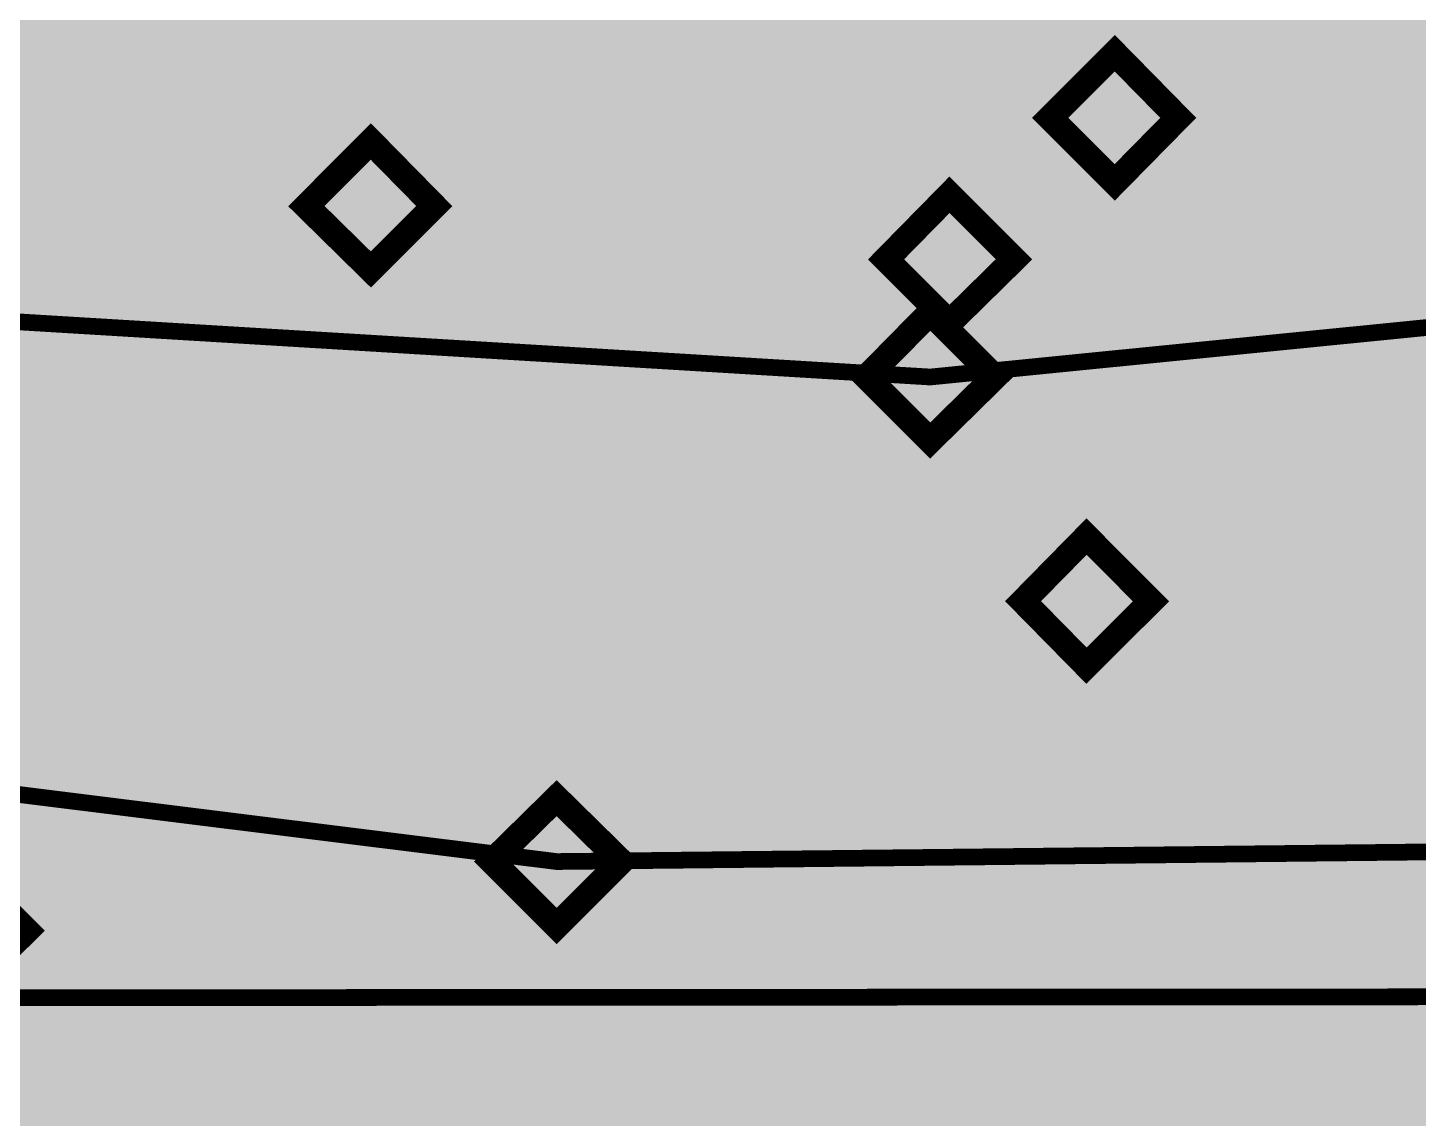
# Model space of a CAD drawing. Header units: millimetres. Extents: x 92 to 588, y 96 to 434.
# Drawn here: x 525.25 to 546.91, y 286.35 to 303.34 of the extents above; entities that cross this region are included whole.
import ezdxf

# ---------------------------------------------------------------- set-up
doc = ezdxf.new("R2010")
doc.units = ezdxf.units.MM
doc.layers.add('H', color=7, linetype='Continuous')
doc.layers.add('P', color=7, linetype='Continuous')

msp = doc.modelspace()

# ---------------------------------------------------------------- hatches: boundary and pattern name
at = {"layer": 'H', "linetype": 'Continuous'}
for points in [[(291.162, 223.903), (291.162, 433.788), (588.166, 433.788), (588.166, 223.903), (291.162, 223.903)], [(533.873, 300.579), (533.714, 300.597), (533.626, 300.632), (533.556, 300.667), (533.432, 300.755), (533.379, 300.808), (533.309, 300.879), (533.203, 301.073), (533.168, 301.179), (533.132, 301.302), (533.097, 301.584), (533.097, 301.761), (533.097, 301.919), (533.132, 302.237), (533.168, 302.36), (533.203, 302.502), (533.309, 302.731), (533.379, 302.837), (533.45, 302.943), (533.626, 303.084), (533.75, 303.154), (533.855, 303.189), (534.12, 303.26), (534.261, 303.26), (534.332, 303.26), (534.42, 303.242), (534.49, 303.242), (534.543, 303.225), (534.543, 302.89), (534.473, 302.907), (534.402, 302.943), (534.314, 302.96), (534.208, 302.96), (534.12, 302.96), (533.979, 302.925), (533.855, 302.872), (533.732, 302.801), (533.679, 302.748), (533.644, 302.678), (533.556, 302.554), (533.503, 302.396), (533.467, 302.202), (533.45, 302.096), (533.556, 301.919), (533.45, 301.849), (533.45, 301.814), (533.45, 301.778), (533.45, 301.743), (533.45, 301.69), (533.45, 301.549), (533.467, 301.337), (533.503, 301.249), (533.52, 301.179), (533.591, 301.055), (533.626, 301.002), (533.697, 300.932), (533.785, 300.879), (533.855, 300.861), (533.961, 300.861), (534.05, 300.861), (534.191, 300.914), (534.261, 300.967), (534.296, 301.002), (534.314, 301.038), (534.367, 301.143), (534.42, 301.302), (534.42, 301.443), (534.42, 301.531), (534.402, 301.655), (534.349, 301.761), (534.279, 301.867), (534.244, 301.902), (534.208, 301.919), (534.138, 301.955), (534.085, 301.972), (533.997, 301.99), (533.908, 301.99), (533.785, 301.99), (533.679, 301.955), (533.556, 301.919), (533.45, 302.096), (533.573, 302.166), (533.697, 302.219), (533.767, 302.255), (533.908, 302.272), (533.997, 302.272), (534.138, 302.272), (534.261, 302.237), (534.314, 302.219), (534.438, 302.166), (534.49, 302.113), (534.561, 302.061), (534.667, 301.937), (534.702, 301.849), (534.737, 301.761), (534.773, 301.567), (534.773, 301.461), (534.773, 301.373), (534.737, 301.179), (534.702, 301.09), (534.667, 301.02), (534.579, 300.879), (534.526, 300.808), (534.473, 300.755), (534.332, 300.667), (534.261, 300.632), (534.191, 300.597), (534.032, 300.579), (533.873, 300.579)], [(535.778, 300.579), (535.602, 300.579), (535.425, 300.614), (535.249, 300.649), (535.108, 300.72), (535.108, 301.09), (535.178, 301.055), (535.249, 301.02), (535.32, 300.985), (535.408, 300.949), (535.514, 300.914), (535.602, 300.896), (535.69, 300.879), (535.796, 300.879), (535.902, 300.879), (535.99, 300.914), (536.043, 300.932), (536.131, 300.985), (536.166, 301.038), (536.219, 301.108), (536.254, 301.214), (536.29, 301.32), (536.29, 301.443), (536.29, 301.514), (536.272, 301.62), (536.254, 301.673), (536.237, 301.725), (536.184, 301.796), (536.149, 301.814), (536.113, 301.849), (536.025, 301.902), (535.972, 301.919), (535.849, 301.937), (535.725, 301.937), (535.584, 301.937), (535.443, 301.919), (535.302, 301.902), (535.214, 301.884), (535.214, 303.207), (536.625, 303.207), (536.625, 302.907), (535.549, 302.907), (535.549, 302.219), (535.619, 302.219), (535.725, 302.237), (535.778, 302.237), (535.972, 302.219), (536.113, 302.202), (536.184, 302.184), (536.325, 302.113), (536.378, 302.078), (536.448, 302.025), (536.537, 301.902), (536.572, 301.831), (536.607, 301.743), (536.642, 301.567), (536.642, 301.443), (536.642, 301.355), (536.625, 301.179), (536.59, 301.108), (536.554, 301.02), (536.466, 300.879), (536.413, 300.826), (536.36, 300.773), (536.237, 300.667), (536.149, 300.632), (536.06, 300.614), (535.884, 300.579), (535.778, 300.579)], [(538.265, 300.632), (539.447, 302.907), (538.106, 302.907), (538.106, 303.207), (539.747, 303.207), (539.747, 302.819), (538.636, 300.632), (538.265, 300.632)], [(540.788, 300.579), (540.594, 300.579), (540.417, 300.614), (540.241, 300.649), (540.1, 300.72), (540.1, 301.09), (540.17, 301.055), (540.241, 301.02), (540.311, 300.985), (540.4, 300.949), (540.505, 300.914), (540.594, 300.896), (540.682, 300.879), (540.788, 300.879), (540.893, 300.879), (540.982, 300.914), (541.035, 300.932), (541.123, 300.985), (541.158, 301.038), (541.211, 301.108), (541.264, 301.214), (541.281, 301.32), (541.281, 301.443), (541.281, 301.514), (541.264, 301.62), (541.246, 301.673), (541.229, 301.725), (541.176, 301.796), (541.14, 301.814), (541.105, 301.849), (541.017, 301.902), (540.964, 301.919), (540.84, 301.937), (540.717, 301.937), (540.576, 301.937), (540.435, 301.919), (540.311, 301.902), (540.205, 301.884), (540.205, 303.207), (541.634, 303.207), (541.634, 302.907), (540.541, 302.907), (540.541, 302.219), (540.611, 302.219), (540.664, 302.219), (540.717, 302.237), (540.77, 302.237), (540.964, 302.219), (541.105, 302.202), (541.176, 302.184), (541.317, 302.113), (541.37, 302.078), (541.44, 302.025), (541.528, 301.902), (541.581, 301.831), (541.599, 301.743), (541.634, 301.567), (541.634, 301.443), (541.634, 301.355), (541.617, 301.179), (541.581, 301.108), (541.546, 301.02), (541.458, 300.879), (541.423, 300.826), (541.352, 300.773), (541.229, 300.667), (541.14, 300.632), (541.052, 300.614), (540.876, 300.579), (540.788, 300.579)], [(542.181, 300.932), (541.176, 301.937), (542.181, 302.943), (543.169, 301.937), (542.181, 300.932)], [(543.186, 299.538), (543.098, 299.538), (542.94, 299.556), (542.869, 299.591), (542.798, 299.626), (542.657, 299.715), (542.604, 299.768), (542.551, 299.838), (542.446, 300.032), (542.393, 300.138), (542.357, 300.261), (542.322, 300.561), (542.322, 300.72), (542.322, 300.879), (542.357, 301.196), (542.393, 301.337), (542.428, 301.461), (542.534, 301.69), (542.604, 301.796), (542.675, 301.902), (542.869, 302.043), (542.975, 302.113), (543.081, 302.166), (543.345, 302.219), (543.486, 302.219), (543.575, 302.219), (543.645, 302.202), (543.716, 302.202), (543.769, 302.184), (543.769, 301.849), (543.716, 301.884), (543.627, 301.902), (543.539, 301.919), (543.433, 301.919), (543.363, 301.919), (543.204, 301.884), (543.081, 301.831), (542.975, 301.761), (542.922, 301.708), (542.869, 301.637), (542.781, 301.514), (542.728, 301.355), (542.693, 301.161), (542.675, 301.055), (542.798, 300.879), (542.675, 300.808), (542.675, 300.738), (542.675, 300.508), (542.71, 300.297), (542.728, 300.208), (542.745, 300.138), (542.816, 300.014), (542.851, 299.962), (542.94, 299.891), (543.01, 299.856), (543.098, 299.82), (543.186, 299.82), (543.275, 299.82), (543.416, 299.873), (543.486, 299.926), (543.522, 299.962), (543.557, 299.997), (543.592, 300.103), (543.645, 300.261), (543.645, 300.403), (543.645, 300.491), (543.627, 300.614), (543.61, 300.685), (543.592, 300.738), (543.522, 300.826), (543.469, 300.861), (543.433, 300.896), (543.363, 300.932), (543.31, 300.932), (543.239, 300.949), (543.134, 300.949), (543.028, 300.949), (542.904, 300.914), (542.798, 300.879), (542.675, 301.055), (542.798, 301.143), (542.94, 301.196), (542.992, 301.214), (543.134, 301.232), (543.222, 301.232), (543.363, 301.232), (543.486, 301.214), (543.539, 301.196), (543.663, 301.126), (543.716, 301.09), (543.786, 301.02), (543.892, 300.896), (543.927, 300.808), (543.963, 300.72), (543.998, 300.526), (543.998, 300.42), (543.998, 300.332), (543.963, 300.138), (543.927, 300.05), (543.892, 299.979), (543.804, 299.838), (543.751, 299.768), (543.698, 299.715), (543.575, 299.626), (543.504, 299.591), (543.416, 299.573), (543.257, 299.538), (543.186, 299.538)], [(545.021, 299.538), (544.827, 299.538), (544.65, 299.573), (544.474, 299.626), (544.333, 299.679), (544.333, 300.05), (544.404, 300.014), (544.474, 299.979), (544.562, 299.944), (544.65, 299.909), (544.739, 299.873), (544.827, 299.856), (544.915, 299.838), (545.021, 299.838), (545.127, 299.838), (545.215, 299.873), (545.268, 299.891), (545.356, 299.944), (545.391, 299.997), (545.444, 300.067), (545.497, 300.173), (545.515, 300.279), (545.532, 300.403), (545.532, 300.473), (545.497, 300.597), (545.48, 300.632), (545.462, 300.685), (545.409, 300.755), (545.374, 300.791), (545.338, 300.808), (545.25, 300.861), (545.197, 300.879), (545.091, 300.896), (544.95, 300.896), (544.809, 300.896), (544.668, 300.879), (544.545, 300.861), (544.439, 300.843), (544.439, 302.166), (545.868, 302.166), (545.868, 301.867), (544.774, 301.867), (544.774, 301.179), (544.845, 301.179), (544.968, 301.196), (545.021, 301.196), (545.197, 301.196), (545.356, 301.161), (545.409, 301.143), (545.55, 301.073), (545.621, 301.038), (545.674, 300.985), (545.779, 300.861), (545.815, 300.791), (545.832, 300.72), (545.868, 300.526), (545.885, 300.403), (545.868, 300.314), (545.85, 300.138), (545.815, 300.067), (545.779, 299.979), (545.709, 299.838), (545.656, 299.785), (545.585, 299.732), (545.462, 299.644), (545.374, 299.609), (545.303, 299.573), (545.109, 299.538), (545.021, 299.538)], [(530.592, 299.573), (529.587, 300.561), (530.592, 301.567), (531.58, 300.561), (530.592, 299.573)], [(537.172, 300.632), (537.172, 301.126), (537.577, 301.126), (537.577, 300.632), (537.172, 300.632)], [(539.606, 298.744), (538.618, 299.732), (539.606, 300.738), (540.611, 299.732), (539.606, 298.744)], [(546.397, 299.591), (546.397, 300.085), (546.82, 300.085), (546.82, 299.591), (546.397, 299.591)], [(539.306, 296.91), (538.318, 297.898), (539.306, 298.903), (540.311, 297.898), (539.306, 296.91)], [(531.421, 294.423), (531.351, 294.423), (531.192, 294.458), (531.104, 294.476), (531.033, 294.511), (530.91, 294.599), (530.857, 294.652), (530.786, 294.723), (530.698, 294.917), (530.645, 295.04), (530.61, 295.164), (530.575, 295.446), (530.575, 295.605), (530.575, 295.781), (530.61, 296.081), (530.645, 296.222), (530.68, 296.346), (530.786, 296.593), (530.857, 296.698), (530.927, 296.787), (531.104, 296.945), (531.227, 296.998), (531.333, 297.051), (531.598, 297.104), (531.739, 297.104), (531.827, 297.104), (531.898, 297.104), (531.968, 297.086), (532.021, 297.069), (532.021, 296.734), (531.95, 296.769), (531.88, 296.787), (531.792, 296.804), (531.686, 296.804), (531.615, 296.804), (531.457, 296.787), (531.333, 296.734), (531.21, 296.645), (531.157, 296.593), (531.121, 296.54), (531.033, 296.398), (530.98, 296.24), (530.945, 296.046), (530.927, 295.94), (531.033, 295.763), (530.927, 295.693), (530.927, 295.658), (530.927, 295.622), (530.927, 295.411), (530.945, 295.181), (530.98, 295.111), (530.998, 295.023), (531.069, 294.899), (531.104, 294.846), (531.174, 294.776), (531.263, 294.74), (531.351, 294.705), (531.439, 294.705), (531.527, 294.705), (531.668, 294.758), (531.739, 294.811), (531.774, 294.864), (531.792, 294.899), (531.845, 294.987), (531.898, 295.164), (531.898, 295.305), (531.898, 295.375), (531.88, 295.517), (531.862, 295.569), (531.827, 295.622), (531.774, 295.711), (531.721, 295.746), (531.686, 295.781), (531.615, 295.816), (531.562, 295.834), (531.474, 295.834), (531.386, 295.834), (531.28, 295.834), (531.157, 295.799), (531.033, 295.763), (530.927, 295.94), (531.051, 296.028), (531.192, 296.081), (531.245, 296.099), (531.386, 296.134), (531.474, 296.134), (531.615, 296.116), (531.739, 296.099), (531.792, 296.081), (531.915, 296.01), (531.968, 295.975), (532.039, 295.922), (532.145, 295.781), (532.18, 295.711), (532.215, 295.622), (532.25, 295.428), (532.25, 295.323), (532.25, 295.217), (532.215, 295.04), (532.145, 294.864), (532.056, 294.723), (532.003, 294.67), (531.95, 294.617), (531.827, 294.511), (531.756, 294.476), (531.668, 294.458), (531.51, 294.423), (531.421, 294.423)], [(533.379, 294.423), (533.291, 294.423), (533.132, 294.458), (533.062, 294.476), (532.991, 294.511), (532.868, 294.599), (532.797, 294.652), (532.744, 294.723), (532.638, 294.917), (532.603, 295.04), (532.568, 295.164), (532.533, 295.446), (532.515, 295.605), (532.533, 295.781), (532.55, 296.081), (532.585, 296.222), (532.621, 296.346), (532.727, 296.593), (532.797, 296.698), (532.885, 296.787), (533.062, 296.945), (533.168, 296.998), (533.273, 297.051), (533.538, 297.104), (533.679, 297.104), (533.767, 297.104), (533.838, 297.104), (533.908, 297.086), (533.979, 297.069), (533.979, 296.734), (533.908, 296.769), (533.82, 296.787), (533.732, 296.804), (533.626, 296.804), (533.556, 296.804), (533.415, 296.787), (533.273, 296.734), (533.168, 296.645), (533.115, 296.593), (533.062, 296.54), (532.991, 296.398), (532.921, 296.24), (532.885, 296.046), (532.885, 295.94), (532.991, 295.763), (532.885, 295.693), (532.868, 295.658), (532.868, 295.622), (532.868, 295.411), (532.903, 295.181), (532.921, 295.111), (532.956, 295.023), (533.009, 294.899), (533.062, 294.846), (533.132, 294.776), (533.203, 294.74), (533.291, 294.705), (533.379, 294.705), (533.485, 294.705), (533.609, 294.758), (533.679, 294.811), (533.75, 294.899), (533.803, 294.987), (533.838, 295.164), (533.838, 295.305), (533.838, 295.375), (533.82, 295.517), (533.803, 295.569), (533.785, 295.622), (533.714, 295.711), (533.661, 295.746), (533.626, 295.781), (533.556, 295.816), (533.52, 295.834), (533.432, 295.834), (533.344, 295.834), (533.22, 295.834), (533.097, 295.799), (532.991, 295.763), (532.885, 295.94), (533.009, 296.028), (533.132, 296.081), (533.203, 296.099), (533.344, 296.134), (533.415, 296.134), (533.556, 296.116), (533.679, 296.099), (533.732, 296.081), (533.855, 296.01), (533.908, 295.975), (533.979, 295.922), (534.085, 295.781), (534.12, 295.711), (534.155, 295.622), (534.191, 295.428), (534.191, 295.323), (534.191, 295.217), (534.155, 295.04), (534.138, 294.952), (534.102, 294.864), (534.014, 294.723), (533.961, 294.67), (533.891, 294.617), (533.767, 294.511), (533.697, 294.476), (533.626, 294.458), (533.467, 294.423), (533.379, 294.423)], [(536.29, 294.423), (536.201, 294.423), (536.007, 294.441), (535.902, 294.476), (535.725, 294.511), (535.584, 294.582), (535.584, 294.952), (535.743, 294.864), (535.902, 294.793), (535.99, 294.758), (536.184, 294.723), (536.272, 294.723), (536.378, 294.723), (536.484, 294.758), (536.537, 294.776), (536.625, 294.829), (536.66, 294.864), (536.731, 294.952), (536.766, 295.04), (536.784, 295.076), (536.801, 295.199), (536.801, 295.34), (536.784, 295.446), (536.766, 295.499), (536.748, 295.534), (536.695, 295.622), (536.66, 295.64), (536.572, 295.693), (536.484, 295.711), (536.378, 295.728), (536.254, 295.728), (536.113, 295.728), (536.113, 296.028), (536.237, 296.028), (536.343, 296.028), (536.537, 296.081), (536.607, 296.134), (536.642, 296.169), (536.695, 296.222), (536.748, 296.346), (536.766, 296.451), (536.748, 296.504), (536.731, 296.593), (536.713, 296.628), (536.695, 296.663), (536.642, 296.716), (536.625, 296.734), (536.554, 296.769), (536.484, 296.804), (536.395, 296.804), (536.307, 296.822), (536.219, 296.804), (536.113, 296.787), (536.025, 296.769), (535.937, 296.734), (535.849, 296.698), (535.796, 296.663), (535.725, 296.628), (535.672, 296.593), (535.655, 296.963), (535.778, 297.016), (535.972, 297.069), (536.06, 297.086), (536.254, 297.104), (536.343, 297.122), (536.501, 297.104), (536.642, 297.086), (536.713, 297.051), (536.819, 296.998), (536.872, 296.963), (536.925, 296.928), (537.013, 296.822), (537.048, 296.769), (537.083, 296.698), (537.101, 296.575), (537.101, 296.487), (537.101, 296.381), (537.03, 296.204), (536.96, 296.116), (536.889, 296.046), (536.731, 295.94), (536.625, 295.905), (536.713, 295.869), (536.801, 295.834), (536.889, 295.781), (536.978, 295.728), (537.013, 295.675), (537.083, 295.587), (537.101, 295.534), (537.136, 295.464), (537.154, 295.323), (537.154, 295.164), (537.119, 295.005), (537.101, 294.917), (537.066, 294.846), (536.978, 294.723), (536.925, 294.67), (536.872, 294.599), (536.731, 294.511), (536.66, 294.476), (536.572, 294.458), (536.395, 294.423), (536.29, 294.423)], [(538.265, 294.423), (538.071, 294.423), (537.895, 294.458), (537.718, 294.511), (537.577, 294.564), (537.577, 294.934), (537.648, 294.899), (537.718, 294.864), (537.789, 294.829), (537.877, 294.793), (537.983, 294.758), (538.071, 294.74), (538.159, 294.723), (538.265, 294.723), (538.371, 294.723), (538.459, 294.758), (538.512, 294.776), (538.6, 294.846), (538.636, 294.882), (538.689, 294.97), (538.741, 295.058), (538.759, 295.164), (538.777, 295.305), (538.759, 295.375), (538.741, 295.481), (538.724, 295.534), (538.706, 295.569), (538.653, 295.64), (538.618, 295.675), (538.583, 295.711), (538.495, 295.746), (538.442, 295.763), (538.318, 295.781), (538.195, 295.799), (538.054, 295.781), (537.912, 295.763), (537.789, 295.746), (537.683, 295.728), (537.683, 297.069), (539.112, 297.069), (539.112, 296.751), (538.018, 296.751), (538.018, 296.063), (538.089, 296.081), (538.212, 296.081), (538.248, 296.081), (538.442, 296.081), (538.583, 296.046), (538.653, 296.028), (538.794, 295.975), (538.847, 295.922), (538.918, 295.869), (539.024, 295.746), (539.059, 295.675), (539.077, 295.605), (539.112, 295.411), (539.112, 295.199), (539.094, 295.04), (539.059, 294.952), (539.024, 294.882), (538.953, 294.74), (538.9, 294.67), (538.83, 294.617), (538.706, 294.529), (538.618, 294.493), (538.547, 294.458), (538.353, 294.423), (538.265, 294.423)], [(526.482, 294.335), (526.482, 294.599), (526.941, 294.599), (526.941, 296.328), (526.482, 296.328), (526.482, 296.557), (526.606, 296.557), (526.8, 296.61), (526.87, 296.628), (526.906, 296.663), (526.941, 296.716), (526.994, 296.822), (527.012, 296.928), (527.276, 296.928), (527.276, 294.599), (527.735, 294.599), (527.735, 294.335), (526.482, 294.335)], [(528.599, 294.282), (528.511, 294.282), (528.44, 294.299), (528.37, 294.317), (528.37, 294.652), (528.44, 294.617), (528.529, 294.599), (528.617, 294.582), (528.705, 294.582), (528.793, 294.582), (528.952, 294.599), (529.075, 294.67), (529.199, 294.74), (529.252, 294.793), (529.287, 294.864), (529.375, 294.987), (529.428, 295.164), (529.463, 295.34), (529.463, 295.446), (529.375, 295.622), (529.463, 295.693), (529.463, 295.763), (529.481, 295.799), (529.481, 295.975), (529.446, 296.187), (529.428, 296.275), (529.393, 296.363), (529.34, 296.487), (529.287, 296.54), (529.252, 296.575), (529.181, 296.628), (529.146, 296.645), (529.058, 296.681), (528.97, 296.681), (528.864, 296.681), (528.74, 296.628), (528.652, 296.575), (528.599, 296.487), (528.546, 296.398), (528.511, 296.222), (528.493, 296.081), (528.493, 296.01), (528.529, 295.869), (528.546, 295.816), (528.564, 295.763), (528.634, 295.675), (528.67, 295.64), (528.705, 295.605), (528.793, 295.569), (528.828, 295.569), (528.917, 295.552), (529.005, 295.552), (529.111, 295.552), (529.252, 295.587), (529.375, 295.622), (529.463, 295.446), (529.322, 295.358), (529.199, 295.305), (529.146, 295.287), (529.005, 295.27), (528.934, 295.27), (528.793, 295.27), (528.67, 295.287), (528.599, 295.305), (528.493, 295.375), (528.423, 295.411), (528.37, 295.464), (528.264, 295.605), (528.211, 295.675), (528.193, 295.763), (528.158, 295.958), (528.14, 296.081), (528.158, 296.169), (528.176, 296.346), (528.211, 296.434), (528.246, 296.522), (528.335, 296.663), (528.387, 296.716), (528.44, 296.769), (528.581, 296.875), (528.652, 296.892), (528.723, 296.928), (528.881, 296.963), (528.97, 296.963), (529.058, 296.963), (529.216, 296.928), (529.287, 296.91), (529.358, 296.875), (529.481, 296.787), (529.534, 296.734), (529.605, 296.663), (529.71, 296.469), (529.746, 296.363), (529.781, 296.24), (529.816, 295.94), (529.816, 295.781), (529.816, 295.622), (529.781, 295.305), (529.746, 295.164), (529.71, 295.023), (529.605, 294.793), (529.534, 294.688), (529.463, 294.599), (529.287, 294.441), (529.181, 294.388), (529.075, 294.335), (528.811, 294.282), (528.67, 294.282), (528.599, 294.282)], [(541.74, 293.4), (540.752, 294.405), (541.74, 295.411), (542.745, 294.405), (541.74, 293.4)], [(525.318, 294.335), (525.318, 294.829), (525.724, 294.829), (525.724, 294.335), (525.318, 294.335)], [(534.649, 294.476), (534.649, 294.97), (535.073, 294.97), (535.073, 294.476), (534.649, 294.476)], [(540.435, 290.93), (540.276, 290.966), (540.205, 290.983), (540.135, 291.019), (540.011, 291.107), (539.959, 291.16), (539.888, 291.23), (539.782, 291.424), (539.747, 291.53), (539.712, 291.654), (539.676, 291.953), (539.676, 292.112), (539.676, 292.289), (539.712, 292.588), (539.747, 292.73), (539.782, 292.853), (539.888, 293.1), (539.959, 293.188), (540.029, 293.294), (540.205, 293.435), (540.311, 293.506), (540.435, 293.559), (540.682, 293.612), (540.823, 293.612), (540.911, 293.612), (540.999, 293.612), (541.07, 293.594), (541.123, 293.576), (541.123, 293.241), (541.052, 293.276), (540.964, 293.294), (540.876, 293.312), (540.788, 293.312), (540.699, 293.312), (540.558, 293.276), (540.435, 293.223), (540.311, 293.153), (540.258, 293.1), (540.205, 293.047), (540.135, 292.906), (540.082, 292.747), (540.029, 292.553), (540.029, 292.447), (540.135, 292.271), (540.029, 292.2), (540.029, 292.165), (540.029, 292.13), (540.011, 292.095), (540.011, 292.042), (540.029, 291.918), (540.047, 291.689), (540.064, 291.601), (540.1, 291.53), (540.17, 291.407), (540.205, 291.354), (540.276, 291.283), (540.364, 291.248), (540.435, 291.213), (540.523, 291.213), (540.629, 291.213), (540.752, 291.266), (540.84, 291.318), (540.858, 291.354), (540.893, 291.389), (540.946, 291.495), (540.982, 291.654), (540.999, 291.812), (540.999, 291.883), (540.964, 292.006), (540.946, 292.077), (540.929, 292.13), (540.858, 292.218), (540.823, 292.253), (540.788, 292.289), (540.699, 292.324), (540.664, 292.324), (540.576, 292.342), (540.488, 292.342), (540.364, 292.342), (540.258, 292.306), (540.135, 292.271), (540.029, 292.447), (540.153, 292.536), (540.276, 292.588), (540.347, 292.606), (540.488, 292.624), (540.558, 292.624), (540.717, 292.624), (540.823, 292.606), (540.893, 292.588), (540.999, 292.518), (541.07, 292.483), (541.14, 292.412), (541.246, 292.289), (541.281, 292.2), (541.317, 292.112), (541.352, 291.918), (541.352, 291.724), (541.317, 291.53), (541.281, 291.442), (541.246, 291.371), (541.158, 291.23), (541.105, 291.16), (541.052, 291.107), (540.911, 291.019), (540.84, 290.983), (540.77, 290.966), (540.611, 290.93), (540.435, 290.93)], [(542.393, 290.93), (542.234, 290.966), (542.146, 290.983), (542.075, 291.019), (541.952, 291.107), (541.899, 291.16), (541.828, 291.23), (541.74, 291.424), (541.687, 291.53), (541.652, 291.654), (541.617, 291.953), (541.617, 292.112), (541.617, 292.289), (541.652, 292.588), (541.687, 292.73), (541.722, 292.853), (541.828, 293.1), (541.899, 293.188), (541.969, 293.294), (542.146, 293.435), (542.269, 293.506), (542.375, 293.559), (542.64, 293.612), (542.781, 293.612), (542.869, 293.612), (542.94, 293.612), (543.01, 293.594), (543.063, 293.576), (543.063, 293.241), (542.992, 293.276), (542.922, 293.294), (542.834, 293.312), (542.728, 293.312), (542.657, 293.312), (542.499, 293.276), (542.375, 293.223), (542.252, 293.153), (542.199, 293.1), (542.163, 293.047), (542.075, 292.906), (542.022, 292.747), (541.987, 292.553), (541.969, 292.447), (542.075, 292.271), (541.969, 292.2), (541.969, 292.165), (541.969, 292.13), (541.969, 291.918), (541.987, 291.689), (542.022, 291.601), (542.04, 291.53), (542.11, 291.407), (542.146, 291.354), (542.216, 291.283), (542.305, 291.248), (542.393, 291.213), (542.481, 291.213), (542.569, 291.213), (542.71, 291.266), (542.781, 291.318), (542.816, 291.354), (542.834, 291.389), (542.887, 291.495), (542.94, 291.654), (542.94, 291.812), (542.94, 291.883), (542.922, 292.006), (542.904, 292.077), (542.869, 292.13), (542.816, 292.218), (542.763, 292.253), (542.728, 292.289), (542.657, 292.324), (542.604, 292.324), (542.516, 292.342), (542.428, 292.342), (542.322, 292.342), (542.199, 292.306), (542.075, 292.271), (541.969, 292.447), (542.093, 292.536), (542.234, 292.588), (542.287, 292.606), (542.428, 292.624), (542.516, 292.624), (542.657, 292.624), (542.781, 292.606), (542.834, 292.588), (542.957, 292.518), (543.01, 292.483), (543.081, 292.412), (543.186, 292.289), (543.222, 292.2), (543.257, 292.112), (543.292, 291.918), (543.292, 291.812), (543.292, 291.724), (543.257, 291.53), (543.222, 291.442), (543.186, 291.371), (543.098, 291.23), (543.045, 291.16), (542.992, 291.107), (542.869, 291.019), (542.781, 290.983), (542.71, 290.966), (542.551, 290.93), (542.393, 290.93)], [(545.427, 290.93), (545.268, 290.966), (545.197, 290.983), (545.127, 291.019), (545.003, 291.107), (544.95, 291.16), (544.88, 291.23), (544.774, 291.424), (544.739, 291.53), (544.703, 291.654), (544.668, 291.953), (544.668, 292.112), (544.668, 292.289), (544.703, 292.588), (544.739, 292.73), (544.774, 292.853), (544.88, 293.1), (544.95, 293.188), (545.021, 293.294), (545.197, 293.435), (545.303, 293.506), (545.427, 293.559), (545.674, 293.612), (545.815, 293.612), (545.903, 293.612), (545.991, 293.612), (546.062, 293.594), (546.115, 293.576), (546.115, 293.241), (546.044, 293.276), (545.956, 293.294), (545.868, 293.312), (545.779, 293.312), (545.691, 293.312), (545.55, 293.276), (545.427, 293.223), (545.303, 293.153), (545.25, 293.1), (545.197, 293.047), (545.127, 292.906), (545.074, 292.747), (545.021, 292.553), (545.021, 292.447), (545.127, 292.271), (545.021, 292.2), (545.021, 292.165), (545.021, 292.13), (545.003, 292.095), (545.003, 292.042), (545.021, 291.918), (545.039, 291.689), (545.056, 291.601), (545.091, 291.53), (545.162, 291.407), (545.197, 291.354), (545.268, 291.283), (545.356, 291.248), (545.427, 291.213), (545.515, 291.213), (545.621, 291.213), (545.744, 291.266), (545.832, 291.318), (545.85, 291.354), (545.885, 291.389), (545.938, 291.495), (545.973, 291.654), (545.991, 291.812), (545.991, 291.883), (545.956, 292.006), (545.938, 292.077), (545.92, 292.13), (545.85, 292.218), (545.815, 292.253), (545.779, 292.289), (545.691, 292.324), (545.656, 292.324), (545.568, 292.342), (545.48, 292.342), (545.356, 292.342), (545.25, 292.306), (545.127, 292.271), (545.021, 292.447), (545.144, 292.536), (545.268, 292.588), (545.338, 292.606), (545.48, 292.624), (545.55, 292.624), (545.709, 292.624), (545.815, 292.606), (545.885, 292.588), (545.991, 292.518), (546.062, 292.483), (546.132, 292.412), (546.238, 292.289), (546.273, 292.2), (546.309, 292.112), (546.344, 291.918), (546.344, 291.812), (546.344, 291.724), (546.309, 291.53), (546.273, 291.442), (546.238, 291.371), (546.15, 291.23), (546.097, 291.16), (546.044, 291.107), (545.903, 291.019), (545.832, 290.983), (545.762, 290.966), (545.603, 290.93), (545.427, 290.93)], [(547.437, 290.913), (547.332, 290.93), (547.155, 290.948), (547.085, 290.983), (546.996, 291.001), (546.873, 291.089), (546.82, 291.142), (546.767, 291.195), (546.679, 291.318), (546.644, 291.389), (546.626, 291.46), (546.591, 291.618), (546.591, 291.689), (546.591, 291.795), (546.644, 291.989), (546.697, 292.077), (546.767, 292.165), (546.926, 292.306), (547.032, 292.359), (547.173, 292.218), (547.049, 292.112), (547.014, 292.042), (546.979, 291.971), (546.944, 291.812), (546.944, 291.724), (546.944, 291.601), (547.014, 291.407), (547.085, 291.336), (547.155, 291.266), (547.332, 291.177), (547.437, 291.177), (547.543, 291.177), (547.72, 291.248), (547.79, 291.318), (547.843, 291.371), (547.914, 291.565), (547.914, 291.671), (547.914, 291.742), (547.878, 291.865), (547.861, 291.918), (547.825, 291.971), (547.702, 292.059), (547.614, 292.112), (547.543, 292.148), (547.455, 292.183), (547.349, 292.218), (547.243, 292.271), (547.173, 292.218), (547.032, 292.359), (546.944, 292.43), (546.802, 292.553), (546.75, 292.606), (546.697, 292.677), (546.661, 292.853), (546.661, 292.941), (546.661, 293.012), (546.679, 293.153), (546.732, 293.276), (546.82, 293.382), (546.873, 293.435), (546.926, 293.47), (547.049, 293.541), (547.19, 293.594), (547.349, 293.612), (547.437, 293.629), (547.526, 293.629), (547.684, 293.594), (547.825, 293.559), (547.949, 293.488), (548.002, 293.435), (548.055, 293.382), (548.125, 293.276), (548.178, 293.171), (548.214, 293.029), (548.214, 292.959), (548.214, 292.871), (548.161, 292.712), (548.108, 292.624), (548.055, 292.536), (547.914, 292.412), (547.808, 292.359), (547.684, 292.5), (547.79, 292.624), (547.808, 292.677), (547.843, 292.747), (547.861, 292.888), (547.861, 292.959), (547.861, 293.047), (547.808, 293.188), (547.755, 293.259), (547.72, 293.276), (547.649, 293.329), (547.526, 293.365), (547.437, 293.365), (547.332, 293.365), (547.19, 293.312), (547.12, 293.259), (547.085, 293.241), (547.049, 293.171), (546.996, 293.065), (546.996, 292.977), (546.996, 292.924), (547.032, 292.818), (547.067, 292.765), (547.102, 292.73), (547.19, 292.641), (547.243, 292.606), (547.314, 292.571), (547.402, 292.518), (547.526, 292.483), (547.614, 292.447), (547.684, 292.5), (547.808, 292.359), (547.931, 292.289), (548.09, 292.165), (548.161, 292.095), (548.214, 292.006), (548.266, 291.812), (548.266, 291.707), (548.266, 291.618), (548.249, 291.46), (548.178, 291.318), (548.09, 291.195), (548.037, 291.142), (547.967, 291.089), (547.843, 291.001), (547.684, 290.948), (547.526, 290.93), (547.437, 290.913)], [(533.485, 289.343), (532.48, 290.348), (533.485, 291.336), (534.49, 290.348), (533.485, 289.343)], [(543.751, 290.983), (543.751, 291.477), (544.157, 291.477), (544.157, 290.983), (543.751, 290.983)], [(527.735, 286.856), (527.576, 286.891), (527.505, 286.926), (527.435, 286.944), (527.311, 287.032), (527.259, 287.103), (527.188, 287.173), (527.082, 287.35), (527.047, 287.473), (527.012, 287.597), (526.976, 287.879), (526.959, 288.055), (526.976, 288.214), (527.012, 288.514), (527.029, 288.655), (527.082, 288.796), (527.188, 289.025), (527.241, 289.131), (527.329, 289.219), (527.505, 289.378), (527.611, 289.431), (527.735, 289.484), (527.982, 289.537), (528.123, 289.555), (528.211, 289.555), (528.282, 289.537), (528.352, 289.537), (528.423, 289.519), (528.423, 289.184), (528.352, 289.202), (528.264, 289.219), (528.176, 289.255), (528.088, 289.255), (527.999, 289.255), (527.858, 289.219), (527.717, 289.167), (527.611, 289.078), (527.558, 289.025), (527.505, 288.973), (527.435, 288.831), (527.364, 288.673), (527.329, 288.496), (527.329, 288.39), (527.435, 288.196), (527.329, 288.143), (527.311, 288.108), (527.311, 288.02), (527.311, 287.967), (527.311, 287.844), (527.347, 287.632), (527.364, 287.544), (527.4, 287.456), (527.47, 287.332), (527.505, 287.297), (527.576, 287.226), (527.647, 287.173), (527.735, 287.156), (527.823, 287.138), (527.929, 287.156), (528.052, 287.209), (528.123, 287.262), (528.158, 287.297), (528.193, 287.332), (528.246, 287.42), (528.282, 287.597), (528.299, 287.738), (528.282, 287.826), (528.264, 287.949), (528.246, 288.002), (528.229, 288.055), (528.158, 288.143), (528.105, 288.196), (528.088, 288.214), (527.999, 288.249), (527.964, 288.267), (527.876, 288.285), (527.788, 288.285), (527.664, 288.267), (527.541, 288.249), (527.435, 288.196), (527.329, 288.39), (527.453, 288.461), (527.576, 288.514), (527.647, 288.549), (527.788, 288.567), (527.858, 288.567), (527.999, 288.567), (528.123, 288.532), (528.176, 288.514), (528.299, 288.461), (528.37, 288.408), (528.423, 288.355), (528.529, 288.214), (528.581, 288.143), (528.599, 288.055), (528.634, 287.861), (528.634, 287.65), (528.599, 287.473), (528.581, 287.385), (528.546, 287.297), (528.458, 287.156), (528.405, 287.103), (528.335, 287.05), (528.211, 286.962), (528.14, 286.926), (528.07, 286.891), (527.911, 286.856), (527.735, 286.856)], [(529.675, 286.856), (529.516, 286.891), (529.446, 286.926), (529.375, 286.944), (529.252, 287.032), (529.199, 287.103), (529.128, 287.173), (529.022, 287.35), (528.987, 287.473), (528.952, 287.597), (528.917, 287.879), (528.917, 288.055), (528.917, 288.214), (528.952, 288.514), (528.987, 288.655), (529.022, 288.796), (529.128, 289.025), (529.199, 289.131), (529.269, 289.219), (529.446, 289.378), (529.552, 289.431), (529.675, 289.484), (529.922, 289.537), (530.081, 289.555), (530.151, 289.555), (530.24, 289.537), (530.31, 289.537), (530.363, 289.519), (530.363, 289.184), (530.292, 289.202), (530.222, 289.219), (530.116, 289.255), (530.028, 289.255), (529.94, 289.255), (529.799, 289.219), (529.675, 289.167), (529.552, 289.078), (529.499, 289.025), (529.463, 288.973), (529.375, 288.831), (529.322, 288.673), (529.287, 288.496), (529.269, 288.39), (529.375, 288.196), (529.269, 288.143), (529.269, 288.108), (529.269, 288.073), (529.269, 287.844), (529.287, 287.632), (529.322, 287.544), (529.34, 287.456), (529.41, 287.332), (529.446, 287.297), (529.516, 287.226), (529.605, 287.173), (529.675, 287.156), (529.763, 287.138), (529.869, 287.156), (529.993, 287.209), (530.081, 287.262), (530.116, 287.297), (530.134, 287.332), (530.187, 287.42), (530.24, 287.597), (530.24, 287.738), (530.24, 287.826), (530.222, 287.949), (530.204, 288.002), (530.169, 288.055), (530.098, 288.143), (530.063, 288.196), (530.028, 288.214), (529.957, 288.249), (529.904, 288.267), (529.816, 288.285), (529.728, 288.285), (529.605, 288.267), (529.499, 288.249), (529.375, 288.196), (529.269, 288.39), (529.393, 288.461), (529.516, 288.514), (529.587, 288.549), (529.728, 288.567), (529.799, 288.567), (529.957, 288.567), (530.063, 288.532), (530.134, 288.514), (530.24, 288.461), (530.31, 288.408), (530.381, 288.355), (530.486, 288.214), (530.522, 288.143), (530.557, 288.055), (530.592, 287.861), (530.592, 287.755), (530.592, 287.65), (530.557, 287.473), (530.522, 287.385), (530.486, 287.297), (530.398, 287.156), (530.345, 287.103), (530.292, 287.05), (530.151, 286.962), (530.081, 286.926), (530.01, 286.891), (529.851, 286.856), (529.675, 286.856)], [(532.585, 286.856), (532.391, 286.891), (532.303, 286.909), (532.127, 286.962), (531.986, 287.015), (531.986, 287.385), (532.127, 287.314), (532.303, 287.226), (532.391, 287.209), (532.568, 287.173), (532.674, 287.156), (532.78, 287.173), (532.885, 287.191), (532.938, 287.209), (533.026, 287.262), (533.062, 287.314), (533.115, 287.385), (533.168, 287.473), (533.185, 287.526), (533.203, 287.632), (533.203, 287.703), (533.203, 287.773), (533.168, 287.897), (533.15, 287.932), (533.132, 287.985), (533.079, 288.055), (533.044, 288.073), (532.974, 288.126), (532.868, 288.143), (532.762, 288.161), (532.656, 288.179), (532.515, 288.179), (532.515, 288.461), (532.621, 288.461), (532.744, 288.461), (532.921, 288.514), (533.009, 288.567), (533.044, 288.602), (533.097, 288.673), (533.15, 288.796), (533.15, 288.902), (533.15, 288.937), (533.132, 289.025), (533.097, 289.096), (533.044, 289.149), (532.938, 289.219), (532.868, 289.237), (532.78, 289.255), (532.691, 289.255), (532.603, 289.255), (532.515, 289.237), (532.427, 289.202), (532.321, 289.167), (532.25, 289.131), (532.18, 289.096), (532.127, 289.061), (532.074, 289.025), (532.056, 289.396), (532.18, 289.449), (532.356, 289.502), (532.462, 289.519), (532.638, 289.555), (532.727, 289.555), (532.903, 289.555), (533.026, 289.519), (533.097, 289.502), (533.22, 289.449), (533.273, 289.413), (533.326, 289.361), (533.415, 289.272), (533.45, 289.202), (533.467, 289.149), (533.503, 289.008), (533.503, 288.937), (533.503, 288.831), (533.432, 288.637), (533.362, 288.549), (533.291, 288.479), (533.115, 288.373), (533.026, 288.355), (533.115, 288.302), (533.203, 288.267), (533.291, 288.232), (533.362, 288.161), (533.415, 288.126), (533.467, 288.02), (533.503, 287.967), (533.52, 287.914), (533.556, 287.773), (533.556, 287.685), (533.556, 287.597), (533.52, 287.438), (533.485, 287.367), (533.467, 287.297), (533.379, 287.156), (533.326, 287.103), (533.256, 287.05), (533.132, 286.962), (533.044, 286.926), (532.974, 286.891), (532.78, 286.856), (532.585, 286.856)], [(534.155, 286.909), (534.155, 287.173), (534.614, 287.173), (534.614, 288.92), (534.155, 288.92), (534.155, 289.149), (534.279, 289.149), (534.473, 289.184), (534.543, 289.219), (534.579, 289.237), (534.614, 289.29), (534.667, 289.413), (534.685, 289.502), (534.949, 289.502), (534.949, 287.173), (535.408, 287.173), (535.408, 286.909), (534.155, 286.909)], [(531.033, 286.909), (531.033, 287.403), (531.457, 287.403), (531.457, 286.909), (531.033, 286.909)], [(544.386, 284.21), (544.298, 284.21), (544.139, 284.228), (544.068, 284.263), (543.998, 284.298), (543.874, 284.386), (543.821, 284.439), (543.751, 284.51), (543.645, 284.704), (543.61, 284.81), (543.575, 284.933), (543.539, 285.215), (543.539, 285.392), (543.539, 285.551), (543.575, 285.868), (543.61, 285.992), (543.645, 286.133), (543.751, 286.362), (543.821, 286.468), (543.892, 286.574), (544.068, 286.715), (544.174, 286.785), (544.298, 286.838), (544.545, 286.891), (544.686, 286.891), (544.774, 286.891), (544.845, 286.873), (544.933, 286.873), (544.986, 286.856), (544.986, 286.521), (544.915, 286.538), (544.827, 286.574), (544.739, 286.591), (544.65, 286.591), (544.562, 286.591), (544.421, 286.556), (544.28, 286.503), (544.174, 286.433), (544.121, 286.38), (544.068, 286.309), (543.998, 286.186), (543.945, 286.027), (543.892, 285.833), (543.892, 285.727), (543.998, 285.551), (543.892, 285.48), (543.892, 285.445), (543.874, 285.409), (543.874, 285.18), (543.91, 284.968), (543.927, 284.88), (543.963, 284.81), (544.033, 284.686), (544.068, 284.633), (544.139, 284.563), (544.227, 284.51), (544.298, 284.492), (544.386, 284.492), (544.492, 284.492), (544.615, 284.545), (544.686, 284.598), (544.721, 284.633), (544.756, 284.669), (544.809, 284.774), (544.845, 284.933), (544.862, 285.074), (544.862, 285.163), (544.827, 285.286), (544.809, 285.357), (544.792, 285.392), (544.721, 285.498), (544.686, 285.533), (544.65, 285.551), (544.562, 285.586), (544.527, 285.603), (544.439, 285.621), (544.351, 285.621), (544.227, 285.621), (544.121, 285.586), (543.998, 285.551), (543.892, 285.727), (544.015, 285.815), (544.139, 285.868), (544.21, 285.886), (544.351, 285.903), (544.421, 285.903), (544.562, 285.903), (544.686, 285.868), (544.756, 285.85), (544.862, 285.798), (544.933, 285.762), (545.003, 285.692), (545.109, 285.568), (545.144, 285.48), (545.162, 285.392), (545.197, 285.198), (545.215, 285.092), (545.197, 285.004), (545.18, 284.81), (545.144, 284.722), (545.109, 284.651), (545.021, 284.51), (544.968, 284.439), (544.897, 284.386), (544.774, 284.298), (544.703, 284.263), (544.633, 284.228), (544.474, 284.21), (544.386, 284.21)], [(546.309, 284.192), (546.203, 284.192), (546.026, 284.228), (545.956, 284.263), (545.868, 284.281), (545.744, 284.369), (545.674, 284.422), (545.621, 284.475), (545.55, 284.598), (545.515, 284.669), (545.497, 284.739), (545.462, 284.898), (545.462, 284.968), (545.462, 285.074), (545.515, 285.268), (545.568, 285.357), (545.638, 285.445), (545.797, 285.586), (545.903, 285.639), (546.044, 285.498), (545.92, 285.374), (545.885, 285.321), (545.85, 285.251), (545.815, 285.092), (545.815, 285.004), (545.815, 284.88), (545.885, 284.686), (545.956, 284.616), (546.026, 284.545), (546.203, 284.457), (546.309, 284.457), (546.414, 284.457), (546.591, 284.528), (546.661, 284.58), (546.714, 284.651), (546.785, 284.827), (546.785, 284.951), (546.785, 285.021), (546.75, 285.145), (546.732, 285.198), (546.697, 285.251), (546.573, 285.339), (546.485, 285.392), (546.414, 285.427), (546.326, 285.462), (546.22, 285.498), (546.097, 285.551), (546.044, 285.498), (545.903, 285.639), (545.797, 285.709), (545.656, 285.833), (545.621, 285.886), (545.568, 285.956), (545.532, 286.115), (545.515, 286.221), (545.532, 286.291), (545.55, 286.433), (545.603, 286.538), (545.691, 286.662), (545.744, 286.697), (545.797, 286.75), (545.92, 286.821), (546.062, 286.873), (546.22, 286.891), (546.379, 286.891), (546.538, 286.873), (546.679, 286.821), (546.802, 286.768), (546.873, 286.715), (546.908, 286.662), (546.996, 286.556), (547.049, 286.45), (547.085, 286.309), (547.085, 286.238), (547.067, 286.15), (547.032, 285.992), (546.979, 285.903), (546.926, 285.815), (546.785, 285.692), (546.679, 285.639), (546.555, 285.78), (546.661, 285.903), (546.679, 285.956), (546.714, 286.027), (546.732, 286.168), (546.732, 286.238), (546.732, 286.327), (546.679, 286.468), (546.626, 286.521), (546.591, 286.556), (546.52, 286.591), (546.397, 286.644), (546.291, 286.644), (546.203, 286.644), (546.044, 286.591), (545.991, 286.538), (545.956, 286.521), (545.92, 286.45), (545.868, 286.344), (545.868, 286.256), (545.868, 286.203), (545.903, 286.08), (545.938, 286.044), (545.956, 285.992), (546.062, 285.921), (546.115, 285.886), (546.185, 285.85), (546.273, 285.798), (546.379, 285.745), (546.485, 285.727), (546.555, 285.78), (546.679, 285.639), (546.785, 285.568), (546.961, 285.445), (547.032, 285.374), (547.085, 285.286), (547.138, 285.092), (547.138, 284.968), (547.138, 284.898), (547.102, 284.739), (547.049, 284.598), (546.961, 284.475), (546.908, 284.422), (546.838, 284.369), (546.714, 284.281), (546.555, 284.228), (546.397, 284.192), (546.309, 284.192)]]:
    msp.add_hatch(color=7, dxfattribs=at).paths.add_polyline_path(points)

# ---------------------------------------------------------------- linework, layer by layer
at = {"layer": 'P', "color": 7}
for points, const_width in [([(442.715, 325.626), (497.343, 300.438), (539.306, 297.898), (570.791, 301.038), (581.234, 306.047)], 0.26), ([(581.234, 297.457), (565.429, 290.701), (533.485, 290.348), (498.278, 294.74), (485.878, 298.445), (471.22, 303.93), (451.57, 314.126)], 0.26), ([(448.642, 303.401), (505.898, 288.214), (560.561, 288.249), (581.234, 294.176)], 0.26), ([(541.176, 301.937), (542.181, 300.932), (543.169, 301.937), (542.181, 302.943), (541.176, 301.937), (541.176, 301.937)], 0.4), ([(529.587, 300.561), (530.592, 299.573), (531.58, 300.561), (530.592, 301.567), (529.587, 300.561), (529.587, 300.561)], 0.4), ([(538.618, 299.732), (539.606, 298.744), (540.611, 299.732), (539.606, 300.738), (538.618, 299.732), (538.618, 299.732)], 0.4), ([(538.318, 297.898), (539.306, 296.91), (540.311, 297.898), (539.306, 298.903), (538.318, 297.898), (538.318, 297.898)], 0.4), ([(540.752, 294.405), (541.74, 293.4), (542.745, 294.405), (541.74, 295.411), (540.752, 294.405), (540.752, 294.405)], 0.4), ([(532.48, 290.348), (533.485, 289.343), (534.49, 290.348), (533.485, 291.336), (532.48, 290.348), (532.48, 290.348)], 0.4), ([(523.219, 289.272), (524.225, 288.285), (525.23, 289.272), (524.225, 290.278), (523.219, 289.272), (523.219, 289.272)], 0.4)]:
    msp.add_lwpolyline(points, dxfattribs=dict(at, const_width=const_width))

doc.saveas('drawing.dxf')
